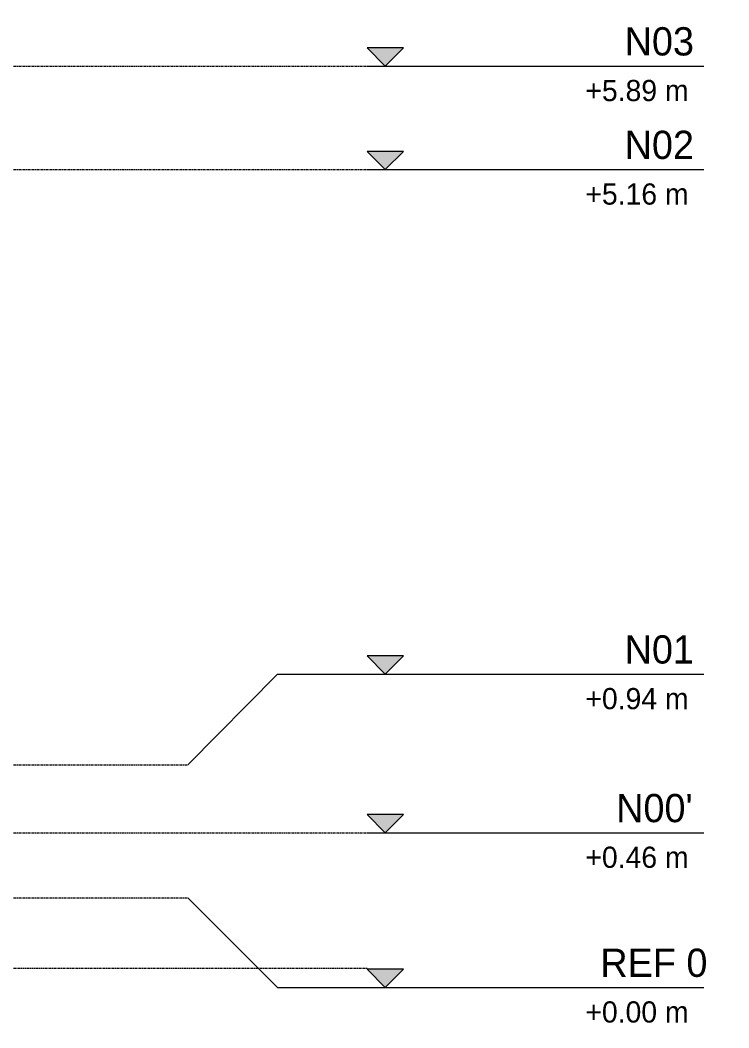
# Model space of a CAD drawing. Header units: centimetres. Extents: x -336 to 16318, y -437 to 1921.
# Drawn here: x 6200 to 6702, y -92 to 621 of the extents above; entities that cross this region are included whole.
import ezdxf

# ---------------------------------------------------------------- set-up
doc = ezdxf.new("R2010")
doc.units = ezdxf.units.CM
doc.linetypes.add('Centre', pattern=[3.175, 0.635, -0.475, 1.59, -0.475])
doc.layers.add('A-FLOR-LEVL', color=7, linetype='Continuous', lineweight=9)
doc.styles.add('Century Gothic', font='GOTHIC.TTF', dxfattribs={"height": 20})
doc.styles.add('Century Gothic_1', font='GOTHIC.TTF', dxfattribs={"height": 15})

# ---------------------------------------------------------------- blocks, each defined once
blk = doc.blocks.new('Level - Con_Triangulo-1145637-Section 6')
at = {"layer": 'A-FLOR-LEVL', "true_color": 0xe2e2e2}
blk.add_hatch(color=254, dxfattribs=at).paths.add_polyline_path([(6471.62, -50.64), (6458.76, -63.5), (6445.9, -50.64)])
at = {"layer": 'A-FLOR-LEVL', "color": 253, "true_color": 0xaaaaaa}
for p, q in [((6471.62, -50.64), (6445.9, -50.64)), ((6445.9, -50.64), (6458.76, -63.5)), ((6458.76, -63.5), (6471.62, -50.64)), ((6445.9, -63.5), (6684.34, -63.5))]:
    blk.add_line(p, q, dxfattribs=at)

msp = doc.modelspace()

# ---------------------------------------------------------------- linework, layer by layer
at = {"layer": 'A-FLOR-LEVL', "color": 253, "linetype": 'Centre', "true_color": 0xaaaaaa}
for p, q in [((-335.96, 588.801), (6445.896, 588.801)), ((-335.96, 515.53), (6445.896, 515.53)), ((-335.96, 94), (6318.896, 94)), ((-335.96, 46.025), (6445.896, 46.025)), ((-335.96, 0), (6318.896, 0)), ((6445.896, -50), (-335.96, -50))]:
    msp.add_line(p, q, dxfattribs=at)
at = {"layer": 'A-FLOR-LEVL', "color": 253, "true_color": 0xaaaaaa}
for p, q in [((6318.896, 94), (6382.396, 158.326)), ((6382.396, 158.326), (6445.896, 158.326)), ((6318.896, 0), (6382.396, -63.5)), ((6382.396, -63.5), (6445.896, -63.5))]:
    msp.add_line(p, q, dxfattribs=at)

# ---------------------------------------------------------------- block references
for p in [(0, 652.301), (0, 579.03), (0, 221.826), (0, 109.525), (0, 0)]:
    msp.add_blockref('Level - Con_Triangulo-1145637-Section 6', p, dxfattribs=at)

# ---------------------------------------------------------------- texts
at = {"layer": 'A-FLOR-LEVL', "color": 9, "true_color": 0xb7b7b7, "char_height": 15, "width": 97.80587, "attachment_point": 1, "style": 'Century Gothic_1', "bg_fill": 3, "box_fill_scale": 1.25, "bg_fill_color": 256, "bg_fill_true_color": 13158600, "bg_fill_transparency": 0}
for s, insert in [('+5.89 m', (6600.454, 578.957)), ('+5.16 m', (6600.454, 505.687)), ('+0.94 m', (6600.454, 148.482)), ('+0.46 m', (6600.454, 36.181)), ('+0.00 m', (6600.454, -73.344))]:
    msp.add_mtext(s, dxfattribs=dict(at, insert=insert))

# ---------------------------------------------------------------- next in the draw order: texts
at = {"layer": 'A-FLOR-LEVL', "color": 9, "true_color": 0xb7b7b7, "char_height": 20, "attachment_point": 1, "style": 'Century Gothic', "bg_fill": 3, "box_fill_scale": 1.25, "bg_fill_color": 256, "bg_fill_true_color": 13158600, "bg_fill_transparency": 0}
for s, insert, width in [('N03', (6628.254, 616.269), 64.135), ('N02', (6628.254, 542.998), 64.135), ('N01', (6628.254, 185.794), 64.135), ("N00'", (6622.254, 73.492), 71.35019), ('REF 0', (6611.054, -36.032), 84.97887)]:
    msp.add_mtext(s, dxfattribs=dict(at, insert=insert, width=width))

doc.saveas('drawing.dxf')
